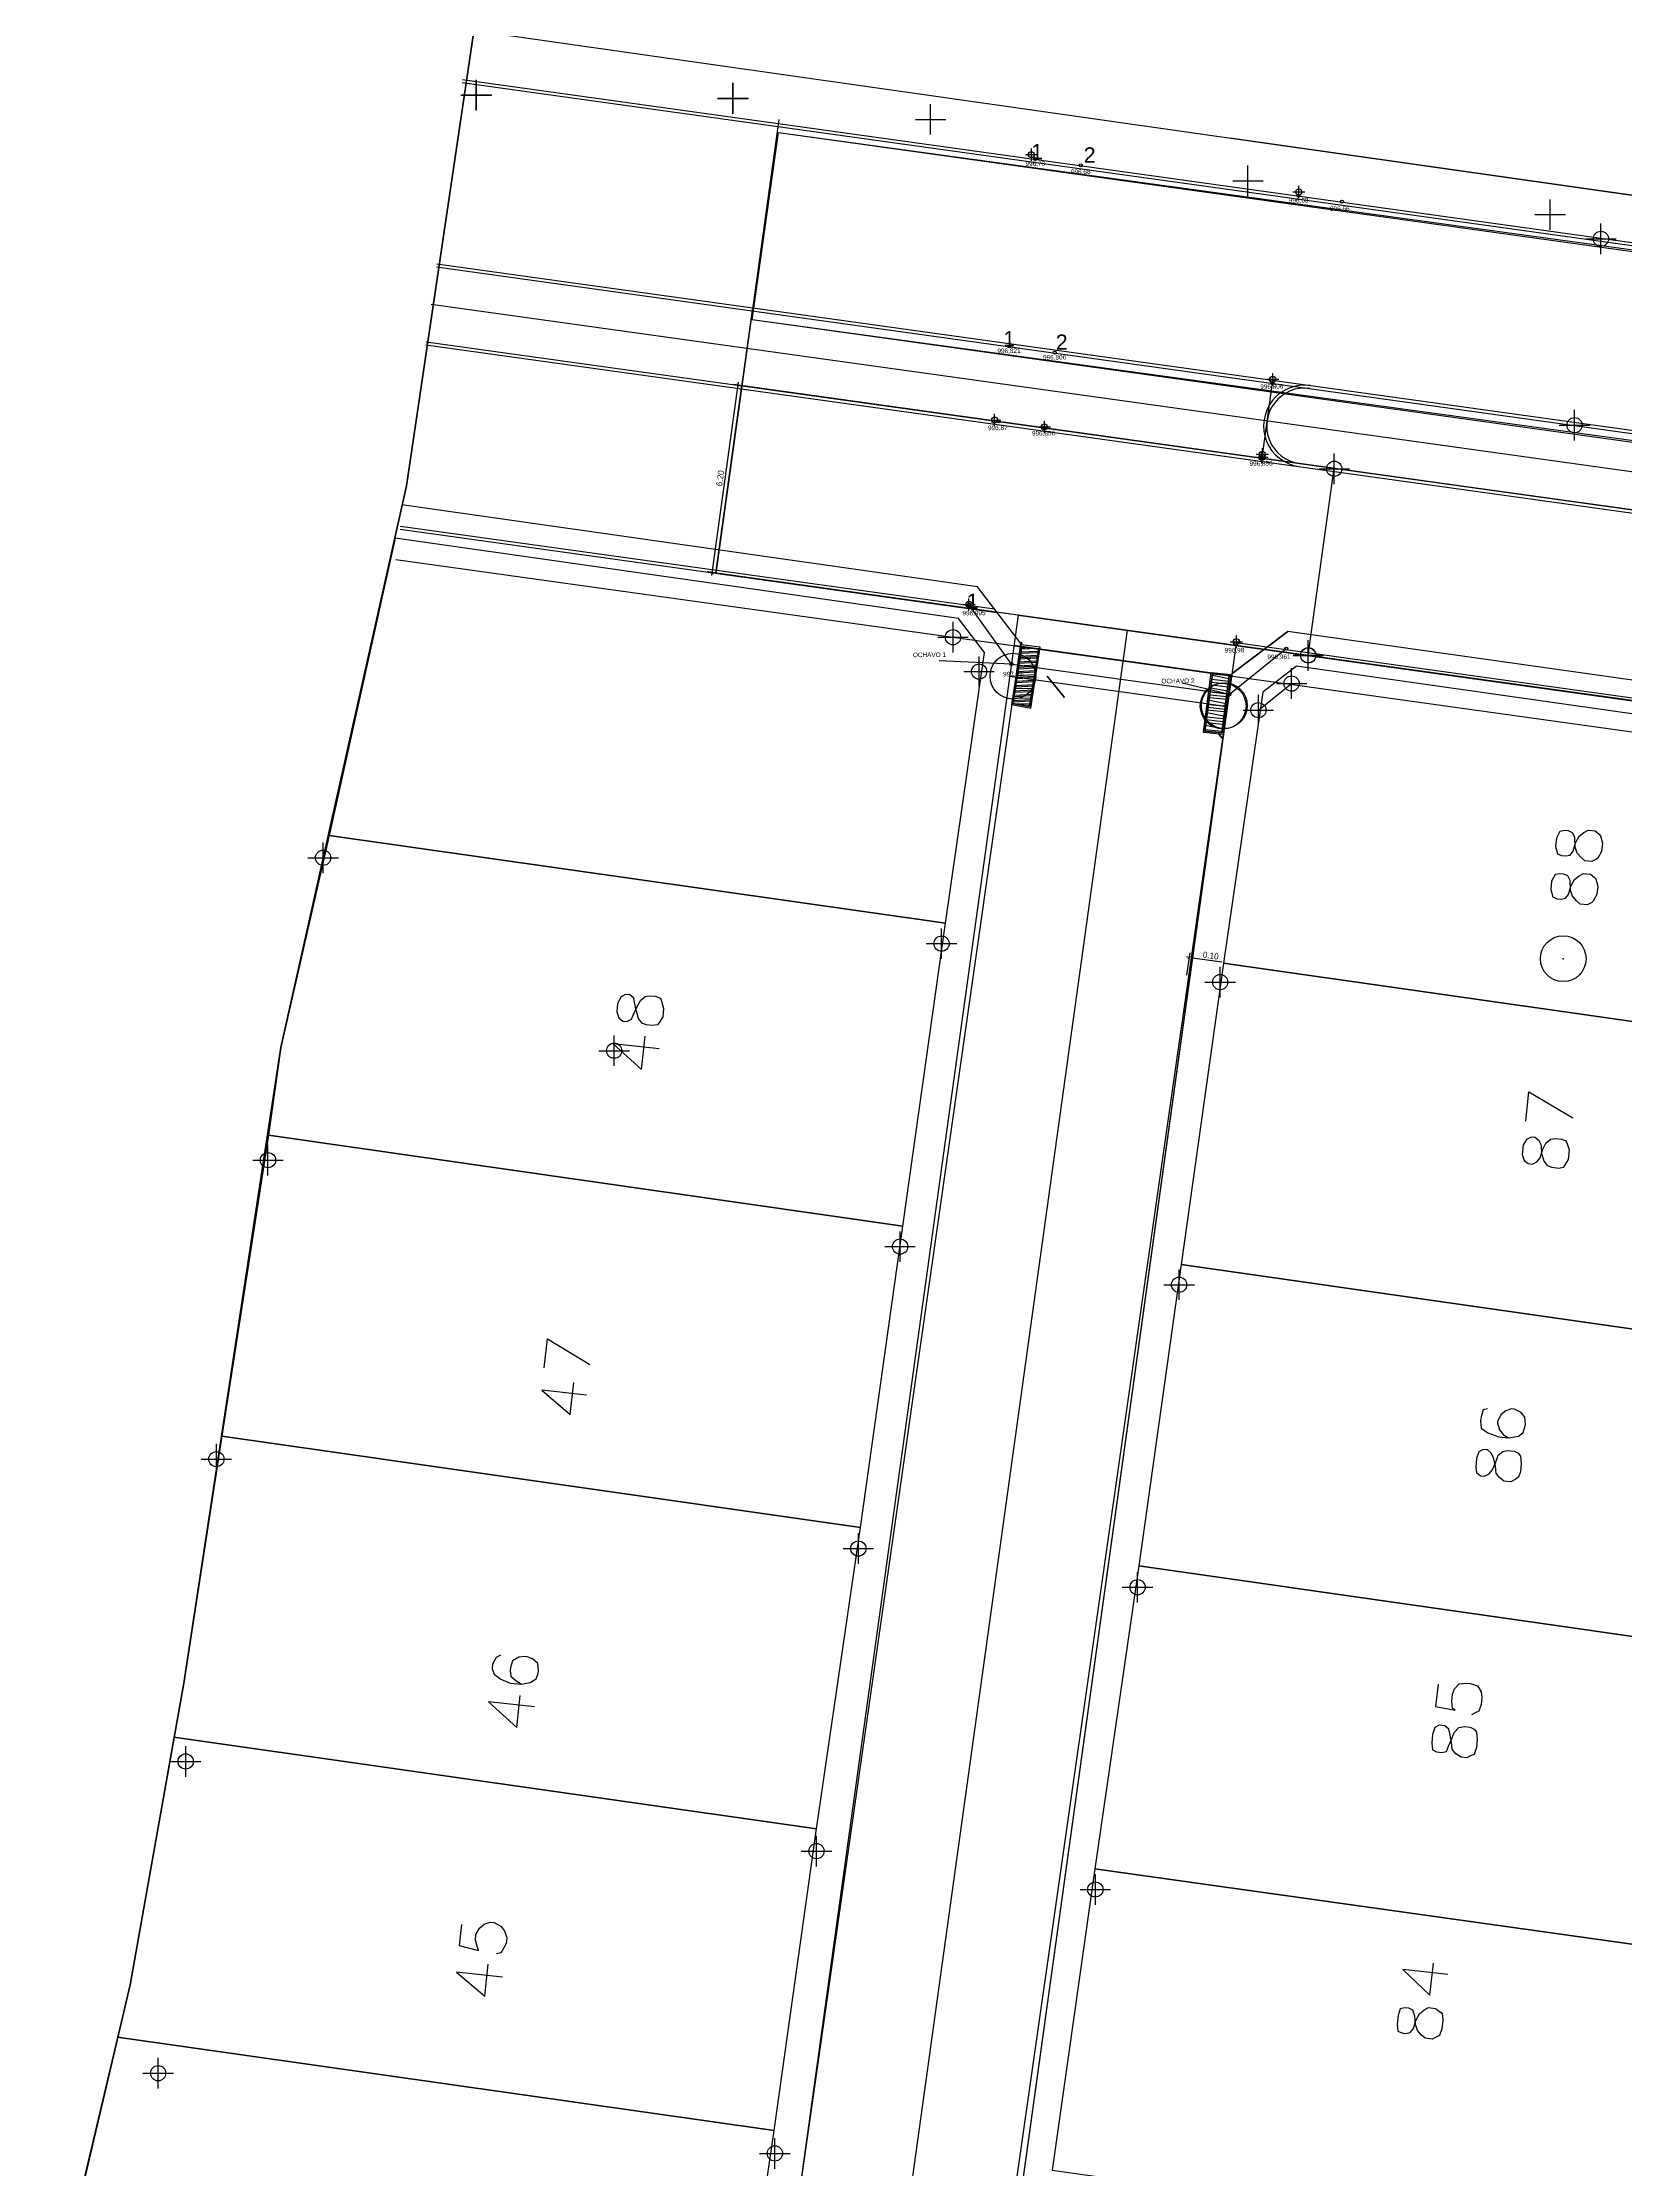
# Model space of a CAD drawing. Header units: metres. Extents: x -977055 to 805873, y -1033982 to 242021.
# Drawn here: x 777.5 to 829.4, y 1000.7 to 1070.4 of the extents above; entities that cross this region are included whole.
import ezdxf

# ---------------------------------------------------------------- set-up
doc = ezdxf.new("R2010")
doc.units = ezdxf.units.M
doc.header["$PDMODE"] = 32
doc.header["$PDSIZE"] = 1.5
for name, color, linetype in [('12-CONDICIONES EXISTENTES', 2, 'Continuous'), ('C-ROAD-PROF-TEXT', 11, 'Continuous'), ('linea 1', 1, 'Continuous'), ('LOTE 243', 6, 'Continuous'), ('puntos nov 7', 50, 'Continuous'), ('PUNTOS V', 4, 'Continuous'), ('V-NODE', 1, 'Continuous')]:
    doc.layers.add(name, color=color, linetype=linetype)
doc.layers.add('PDF2_area escolar', color=7, linetype='Continuous', true_color=0x989898)
doc.layers.add('PDF_Geometry', color=7, linetype='Continuous', true_color=0x797979)
doc.layers.get('PDF2_area escolar').off()
doc.styles.add('CITY2', font='stylu.ttf', dxfattribs={"height": 0.2})
doc.styles.get("Standard").update_dxf_attribs({"font": 'arial.ttf'})
doc.dimstyles.new('COTAS2', dxfattribs={"dimtxt": 0.02, "dimasz": 0.1, "dimexe": 0.15, "dimexo": 0.08, "dimgap": 0.05, "dimtad": 1, "dimzin": 0, "dimdsep": 46, "dimtxsty": 'CITY2', "dimblk": 'ARCHTICK', "dimcen": 1, "dimdle": 0.1, "dimclrd": 1, "dimclre": 1, "dimclrt": 2, "dimadec": 0, "dimazin": 0, "dimtfac": 1, "dimtofl": 0, "dimtmove": 0, "dimatfit": 3, "dimldrblk": 'ARCHTICK', "dimfxl": 0.18, "dimtolj": 1, "dimtzin": 0, "dimarcsym": 0})

# ---------------------------------------------------------------- blocks, each defined once
blk = doc.blocks.new('*U274')
at = {"color": 0, "linetype": 'ByBlock', "lineweight": -2, "transparency": 16777216}
for p, q in [((-1, 0), (1, 0)), ((0, -1), (0, 1))]:
    blk.add_line(p, q, dxfattribs=at)
blk.add_circle((0, 0), 0.5, dxfattribs=at)
blk = doc.blocks.new('*U286', base_point=(796.232, 1037.37, 998.014))
at = {"layer": 'V-NODE', "color": 50, "lineweight": -2, "xscale": 0.5, "yscale": 0.5, "zscale": 0.5}
blk.add_blockref('*U274', (796.232, 1037.37, 998.014), dxfattribs=at)
blk = doc.blocks.new('*U604', base_point=(817.352, 1048.527, 997.672))
at = {"layer": 'V-NODE', "color": 50, "lineweight": -2, "xscale": 0.5, "yscale": 0.5, "zscale": 0.5}
blk.add_blockref('*U274', (817.352, 1048.527, 997.672), dxfattribs=at)
blk = doc.blocks.new('*U607', base_point=(808.195, 1049.79, 997.581))
at = {"layer": 'V-NODE', "color": 50, "lineweight": -2, "xscale": 0.5, "yscale": 0.5, "zscale": 0.5}
blk.add_blockref('*U274', (808.195, 1049.79, 997.581), dxfattribs=at)
blk = doc.blocks.new('*U610', base_point=(806.965, 1040.877, 997.925))
at = {"layer": 'V-NODE', "color": 50, "lineweight": -2, "xscale": 0.5, "yscale": 0.5, "zscale": 0.5}
blk.add_blockref('*U274', (806.965, 1040.877, 997.925), dxfattribs=at)
blk = doc.blocks.new('*U613', base_point=(816.099, 1039.616, 998.069))
at = {"layer": 'V-NODE', "color": 50, "lineweight": -2, "xscale": 0.5, "yscale": 0.5, "zscale": 0.5}
blk.add_blockref('*U274', (816.099, 1039.616, 998.069), dxfattribs=at)
blk = doc.blocks.new('*U616', base_point=(814.753, 1029.702, 998.631))
at = {"layer": 'V-NODE', "color": 50, "lineweight": -2, "xscale": 0.5, "yscale": 0.5, "zscale": 0.5}
blk.add_blockref('*U274', (814.753, 1029.702, 998.631), dxfattribs=at)
blk = doc.blocks.new('*U619', base_point=(805.605, 1030.95, 998.439))
at = {"layer": 'V-NODE', "color": 50, "lineweight": -2, "xscale": 0.5, "yscale": 0.5, "zscale": 0.5}
blk.add_blockref('*U274', (805.605, 1030.95, 998.439), dxfattribs=at)
blk = doc.blocks.new('*U622', base_point=(804.237, 1021.056, 999.042))
at = {"layer": 'V-NODE', "color": 50, "lineweight": -2, "xscale": 0.5, "yscale": 0.5, "zscale": 0.5}
blk.add_blockref('*U274', (804.237, 1021.056, 999.042), dxfattribs=at)
blk = doc.blocks.new('*U625', base_point=(813.392, 1019.788, 999.126))
at = {"layer": 'V-NODE', "color": 50, "lineweight": -2, "xscale": 0.5, "yscale": 0.5, "zscale": 0.5}
blk.add_blockref('*U274', (813.392, 1019.788, 999.126), dxfattribs=at)
blk = doc.blocks.new('*U628', base_point=(812.007, 1009.887, 999.894))
at = {"layer": 'V-NODE', "color": 50, "lineweight": -2, "xscale": 0.5, "yscale": 0.5, "zscale": 0.5}
blk.add_blockref('*U274', (812.007, 1009.887, 999.894), dxfattribs=at)
blk = doc.blocks.new('*U631', base_point=(802.866, 1011.144, 999.686))
at = {"layer": 'V-NODE', "color": 50, "lineweight": -2, "xscale": 0.5, "yscale": 0.5, "zscale": 0.5}
blk.add_blockref('*U274', (802.866, 1011.144, 999.686), dxfattribs=at)
blk = doc.blocks.new('*U634', base_point=(801.502, 1001.238, 1000.236))
at = {"layer": 'V-NODE', "color": 50, "lineweight": -2, "xscale": 0.5, "yscale": 0.5, "zscale": 0.5}
blk.add_blockref('*U274', (801.502, 1001.238, 1000.236), dxfattribs=at)
blk = doc.blocks.new('*U1159', base_point=(818.441, 1049.399, 997.709))
at = {"layer": 'V-NODE', "color": 50, "lineweight": -2, "xscale": 0.5, "yscale": 0.5, "zscale": 0.5}
blk.add_blockref('*U274', (818.441, 1049.399, 997.709), dxfattribs=at)
blk = doc.blocks.new('*U1162', base_point=(807.341, 1050.917, 997.509))
at = {"layer": 'V-NODE', "color": 50, "lineweight": -2, "xscale": 0.5, "yscale": 0.5, "zscale": 0.5}
blk.add_blockref('*U274', (807.341, 1050.917, 997.509), dxfattribs=at)
blk = doc.blocks.new('*U1831', base_point=(781.282, 1003.867, 999.836))
at = {"layer": 'V-NODE', "color": 50, "lineweight": -2, "xscale": 0.5, "yscale": 0.5, "zscale": 0.5}
blk.add_blockref('*U274', (781.282, 1003.867, 999.836), dxfattribs=at)
blk = doc.blocks.new('*U1834', base_point=(782.184, 1014.083, 999.287))
at = {"layer": 'V-NODE', "color": 50, "lineweight": -2, "xscale": 0.5, "yscale": 0.5, "zscale": 0.5}
blk.add_blockref('*U274', (782.184, 1014.083, 999.287), dxfattribs=at)
blk = doc.blocks.new('*U1837', base_point=(783.191, 1023.986, 998.431))
at = {"layer": 'V-NODE', "color": 50, "lineweight": -2, "xscale": 0.5, "yscale": 0.5, "zscale": 0.5}
blk.add_blockref('*U274', (783.191, 1023.986, 998.431), dxfattribs=at)
blk = doc.blocks.new('*U1840', base_point=(784.883, 1033.782, 997.895))
at = {"layer": 'V-NODE', "color": 50, "lineweight": -2, "xscale": 0.5, "yscale": 0.5, "zscale": 0.5}
blk.add_blockref('*U274', (784.883, 1033.782, 997.895), dxfattribs=at)
blk = doc.blocks.new('*U1843', base_point=(786.69, 1043.69, 997.197))
at = {"layer": 'V-NODE', "color": 50, "lineweight": -2, "xscale": 0.5, "yscale": 0.5, "zscale": 0.5}
blk.add_blockref('*U274', (786.69, 1043.69, 997.197), dxfattribs=at)
blk = doc.blocks.new('base')
at = {"layer": 'PDF_Geometry', "lineweight": 25, "extrusion": (-0.000787417, 0.063364, 0.99799), "elevation": 0.026}
for points in [[(-314.355, -197.288), (-299.601, -195.681), (-292.744, -194.188), (-282.663, -192.111), (-274.476, -190.361), (-258.037, -185.154), (-248.029, -180.61), (-240.539, -177.71), (-228.643, -174.042), (-222.733, -172.714), (-217.384, -171.04), (-209.935, -169.248), (-202.16, -164.759), (-196.196, -160.284), (-195.073, -159.817), (-178.095, -157.457), (-154.298, -156.614), (-136.667, -154.611), (-124.436, -153.164), (-118.066, -151.474), (-100.79, -146.646), (-80.955, -140.967), (-73.385, -139.328), (-61.694, -135.822), (-40.504, -131.604), (-37.727, -130.872), (-17.661, -129.441), (1.311, -127.461), (21.092, -124.929), (41.006, -122.83), (47.376, -123.458), (63.592, -123.186), (81.402, -124.312), (85.639, -96.072), (88.705, -66.393), (92.811, -40.781), (97.16, -22.386), (100.596, -1.562), (102.483, 8.32), (109.691, 37.361), (117.528, 76.62), (126.217, 115.638), (131.513, 149.592), (134.682, 173.973), (136.916, 195.591), (139.956, 229.678), (141.558, 250.676), (142.614, 271.37), (143.252, 283.21), (147.066, 312.938), (152.58, 355.631), (153.554, 396.042), (150.869, 418.02), (151.777, 438.639), (150.959, 458.028), (151.777, 438.639), (150.869, 418.02), (153.554, 396.042), (152.58, 355.631), (147.066, 312.938), (143.252, 283.21), (142.614, 271.37), (141.558, 250.676), (139.956, 229.678), (136.916, 195.591), (134.682, 173.973), (131.513, 149.592), (126.217, 115.638), (117.528, 76.62), (109.691, 37.361), (102.483, 8.32), (100.596, -1.562), (97.16, -22.386), (92.811, -40.781), (88.705, -66.393), (85.639, -96.072), (81.402, -124.312), (63.592, -123.186), (47.376, -123.458), (41.006, -122.83), (21.092, -124.929), (1.311, -127.461), (-17.661, -129.441), (-37.727, -130.872), (-40.504, -131.604), (-61.694, -135.822), (-73.385, -139.328), (-80.955, -140.967), (-100.79, -146.646), (-118.066, -151.474), (-124.436, -153.164), (-136.667, -154.611), (-154.298, -156.614), (-178.095, -157.457), (-195.073, -159.817), (-196.196, -160.284), (-202.16, -164.759), (-209.935, -169.248), (-217.384, -171.04), (-222.733, -172.714), (-228.643, -174.042), (-240.539, -177.71), (-248.029, -180.61), (-258.037, -185.154), (-274.476, -190.361), (-282.663, -192.111), (-292.744, -194.188), (-299.601, -195.681), (-314.355, -197.288), (-312.178, -178.446), (-309.146, -157.898), (-306.876, -132.899), (-305.823, -118.002), (-298.643, -78.802), (-291.055, -45.077), (-282.252, -15.116), (-275.645, 10.473), (-270.319, 33.898), (-263.825, 63.164), (-258.15, 86.408), (-284.424, 123.888)], [(90.41, -55.701), (23.541, -45.327), (22.42, -46.165), (14.042, -106.087)], [(91.678, -47.878), (91.673, -47.878)], [(129.33, 446.993), (130.719, 376.627), (119.722, 267.265), (72.738, -35.348), (74.134, -37.232), (92.979, -40.152)], [(76.721, 35.815), (75.319, 37.653), (36.902, 43.626), (35.023, 42.276), (24.12, -27.822), (25.516, -29.706), (63.985, -35.639), (65.818, -34.283)], [(75.319, 37.653), (76.721, 35.815), (65.818, -34.283), (63.985, -35.639)], [(72.703, -35.252), (73.02, -33.389), (72.477, -33.277), (72.154, -35.185), (72.76, -35.166)], [(72.708, -35.206), (72.474, -35.224)], [(72.848, -34.434), (72.288, -34.46)], [(72.837, -34.526), (72.277, -34.551)], [(72.831, -34.571), (72.272, -34.597)], [(72.826, -34.617), (72.266, -34.643)], [(72.815, -34.709), (72.255, -34.734)], [(72.809, -34.754), (72.25, -34.78)], [(72.798, -34.846), (72.239, -34.871)], [(72.793, -34.891), (72.233, -34.917)], [(72.787, -34.937), (72.228, -34.962)], [(72.776, -35.029), (72.171, -35.048)], [(72.771, -35.074), (72.165, -35.094)], [(72.976, -33.754), (72.371, -33.774)], [(72.97, -33.8), (72.365, -33.82)], [(72.914, -33.886), (72.36, -33.865)], [(72.908, -33.932), (72.349, -33.957)], [(72.903, -33.977), (72.343, -34.003)], [(72.892, -34.069), (72.332, -34.094)], [(72.886, -34.114), (72.327, -34.14)], [(72.875, -34.206), (72.316, -34.231)], [(72.87, -34.252), (72.31, -34.277)], [(72.864, -34.297), (72.305, -34.323)], [(72.853, -34.389), (72.294, -34.414)], [(65.92, -34.203), (66.191, -32.334), (66.74, -32.4), (66.468, -34.269)], [(65.992, -33.608), (66.54, -33.674)], [(65.981, -33.7), (66.524, -33.812)], [(65.964, -33.837), (66.513, -33.903)], [(65.953, -33.928), (66.501, -33.994)], [(65.942, -34.02), (66.49, -34.086)], [(65.931, -34.111), (66.474, -34.223)], [(73.015, -33.434), (72.455, -33.46)], [(73.009, -33.48), (72.45, -33.505)], [(72.998, -33.571), (72.444, -33.551)], [(72.993, -33.617), (72.433, -33.642)], [(72.987, -33.663), (72.382, -33.683)], [(72.883, -33.372), (72.466, -33.368)], [(72.568, -33.288), (72.472, -33.322)], [(66.125, -32.883), (66.668, -32.994)], [(66.109, -33.02), (66.657, -33.086)], [(66.052, -33.106), (66.646, -33.177)], [(66.041, -33.197), (66.59, -33.263)], [(66.03, -33.288), (66.573, -33.4)], [(66.014, -33.425), (66.562, -33.492)], [(66.003, -33.517), (66.551, -33.583)], [(66.186, -32.38), (66.734, -32.446)], [(66.175, -32.471), (66.718, -32.583)], [(66.158, -32.608), (66.707, -32.674)], [(66.147, -32.7), (66.696, -32.766)], [(66.136, -32.791), (66.685, -32.857)], [(84.756, -22.19), (86.265, -22.371), (85.347, -21.519), (85.215, -22.616)], [(56.381, -19.467), (56.265, -20.426), (54.839, -19.559)], [(88.656, -11.762), (88.54, -12.722), (87.16, -11.86)], [(87.281, -10.855), (88.744, -11.031), (87.821, -10.224), (87.694, -11.275)], [(57.749, -10.033), (57.892, -10.003), (57.965, -9.78), (57.982, -9.643), (57.963, -9.409), (57.751, -9.245), (57.397, -9.109), (57.077, -9.071), (56.746, -9.123), (56.592, -9.244), (56.519, -9.467), (56.514, -9.513), (56.532, -9.747), (56.652, -9.9), (56.87, -10.019), (56.961, -10.03), (57.155, -9.961), (57.309, -9.84), (57.428, -9.623), (57.433, -9.577), (57.369, -9.338), (57.249, -9.184), (57.077, -9.071)], [(90.207, -2.35), (90.355, -2.276), (90.474, -2.058), (90.491, -1.921), (90.421, -1.727), (90.209, -1.562), (89.9, -1.432), (89.535, -1.388), (89.249, -1.447), (89.05, -1.562), (88.982, -1.739), (88.971, -1.831), (88.989, -2.065), (89.156, -2.224), (89.333, -2.291), (89.425, -2.302), (89.613, -2.279), (89.812, -2.164), (89.885, -1.941), (89.896, -1.849), (89.873, -1.661), (89.706, -1.502), (89.535, -1.388)], [(59.485, -1.014), (59.573, -0.283), (58.939, -0.16), (59.025, -0.217), (59.043, -0.451), (59.015, -0.679), (58.948, -0.856), (58.788, -1.023), (58.554, -1.041), (58.417, -1.024), (58.194, -0.951), (58.079, -0.752), (58.055, -0.563), (58.083, -0.335), (58.156, -0.112), (58.253, -0.077), (58.401, -0.002)], [(89.114, -0.642), (90.623, -0.824), (89.705, 0.029), (89.579, -1.023)], [(91.595, 6.478), (91.678, 7.164), (91.049, 7.332), (91.084, 7.236), (91.148, 6.996), (91.126, 6.813), (91.007, 6.596), (90.853, 6.475), (90.659, 6.406), (90.522, 6.422), (90.305, 6.541), (90.184, 6.695), (90.12, 6.934), (90.142, 7.117), (90.261, 7.335), (90.318, 7.421), (90.46, 7.45)], [(90.274, 8.214), (91.783, 8.032), (90.86, 8.839), (90.733, 7.788)], [(59.288, 8.516), (60.751, 8.34), (59.879, 9.187), (59.753, 8.135)]]:
    blk.add_lwpolyline(points, dxfattribs=at)
for points in [[(93.203, -39.066), (95.489, -29.326), (75.324, -26.2), (73.93, -35.075), (74.768, -36.196)], [(72.743, -35.303), (73.071, -33.348), (72.437, -33.226), (72.103, -35.226)], [(72.477, -33.277), (73.02, -33.389), (72.703, -35.252), (72.154, -35.185)], [(46.42, -21.698), (44.906, -31.578), (63.706, -34.492), (64.827, -33.653), (66.221, -24.779)], [(65.869, -34.243), (66.151, -32.283), (66.791, -32.36), (66.509, -34.32)], [(66.74, -32.4), (66.191, -32.334), (65.92, -34.203), (66.468, -34.269)], [(95.489, -29.326), (97.16, -22.386), (97.599, -19.517), (76.844, -16.275), (75.324, -26.2)], [(55.296, -28.471), (55.232, -28.231), (55.1, -28.169), (54.963, -28.153), (54.821, -28.182), (54.713, -28.308), (54.634, -28.577), (54.515, -28.794), (54.361, -28.915), (54.213, -28.99), (53.985, -28.962), (53.859, -28.854), (53.818, -28.803), (53.755, -28.563), (53.788, -28.289), (53.907, -28.072), (53.958, -28.031), (54.106, -27.957), (54.334, -27.984), (54.461, -28.092), (54.581, -28.246), (54.651, -28.44), (54.658, -28.765), (54.733, -28.913), (54.864, -28.975), (55.001, -28.992), (55.144, -28.963), (55.263, -28.745)], [(55.467, -27.054), (55.403, -26.814), (55.271, -26.752), (55.134, -26.736), (54.991, -26.765), (54.884, -26.891), (54.805, -27.16), (54.686, -27.377), (54.532, -27.498), (54.384, -27.573), (54.156, -27.545), (54.029, -27.437), (53.989, -27.386), (53.925, -27.147), (53.958, -26.872), (54.077, -26.655), (54.129, -26.615), (54.277, -26.54), (54.505, -26.567), (54.631, -26.675), (54.752, -26.829), (54.821, -27.023), (54.828, -27.348), (54.903, -27.496), (55.035, -27.558), (55.172, -27.575), (55.315, -27.546), (55.434, -27.328)], [(47.981, -11.824), (46.42, -21.698), (66.221, -24.779), (67.736, -14.899)], [(86.138, -23.423), (86.069, -23.229), (85.943, -23.121), (85.805, -23.104), (85.657, -23.179), (85.595, -23.311), (85.471, -23.574), (85.352, -23.792), (85.198, -23.912), (85.055, -23.941), (84.873, -23.919), (84.695, -23.852), (84.661, -23.755), (84.597, -23.515), (84.63, -23.241), (84.743, -23.069), (84.8, -22.983), (84.988, -22.96), (85.171, -22.982), (85.303, -23.044), (85.423, -23.197), (85.487, -23.437), (85.546, -23.722), (85.575, -23.865), (85.701, -23.973), (85.838, -23.989), (85.986, -23.914), (86.105, -23.697)], [(97.599, -19.517), (99.251, -9.654), (78.359, -6.395), (76.844, -16.275)], [(56.513, -18.37), (56.444, -18.176), (56.317, -18.068), (56.18, -18.051), (56.032, -18.126), (55.924, -18.252), (55.846, -18.521), (55.727, -18.739), (55.573, -18.859), (55.43, -18.888), (55.202, -18.861), (55.07, -18.799), (55.035, -18.702), (54.966, -18.508), (55.005, -18.188), (55.118, -18.016), (55.175, -17.93), (55.317, -17.901), (55.546, -17.928), (55.678, -17.991), (55.798, -18.144), (55.862, -18.384), (55.875, -18.664), (55.95, -18.812), (56.076, -18.92), (56.213, -18.936), (56.361, -18.861), (56.474, -18.69)], [(49.496, -1.944), (47.981, -11.824), (67.736, -14.899), (69.25, -5.019)], [(99.251, -9.654), (100.596, -1.562), (100.948, 0.204), (79.92, 3.48), (78.359, -6.395)], [(58.163, -8.135), (58.14, -7.947), (58.014, -7.839), (57.876, -7.822), (57.728, -7.897), (57.62, -8.023), (57.496, -8.286), (57.423, -8.509), (57.269, -8.63), (57.126, -8.659), (56.898, -8.632), (56.766, -8.569), (56.686, -8.467), (56.668, -8.233), (56.701, -7.959), (56.768, -7.781), (56.871, -7.701), (57.019, -7.626), (57.248, -7.654), (57.374, -7.762), (57.494, -7.915), (57.512, -8.149), (57.571, -8.435), (57.646, -8.583), (57.772, -8.691), (57.909, -8.707), (58.057, -8.632), (58.13, -8.409)], [(51.057, 7.931), (49.496, -1.944), (69.25, -5.019), (70.817, 4.901)], [(59.716, 0.906), (59.698, 1.14), (59.567, 1.202), (59.384, 1.224), (59.241, 1.195), (59.173, 1.018), (59.049, 0.754), (58.981, 0.577), (58.822, 0.411), (58.634, 0.387), (58.451, 0.409), (58.319, 0.471), (58.239, 0.574), (58.221, 0.808), (58.254, 1.082), (58.327, 1.305), (58.424, 1.34), (58.572, 1.415), (58.755, 1.393), (58.927, 1.279), (59.047, 1.125), (59.065, 0.891), (59.124, 0.606), (59.153, 0.464), (59.279, 0.356), (59.462, 0.334), (59.61, 0.408), (59.683, 0.632)], [(100.948, 0.204), (102.483, 8.32), (102.92, 10.029), (81.434, 13.36), (79.92, 3.48)], [(52.572, 17.811), (51.057, 7.931), (70.817, 4.901), (72.332, 14.781)], [(60.966, 10.122), (60.948, 10.356), (60.816, 10.418), (60.679, 10.435), (60.536, 10.406), (60.428, 10.28), (60.35, 10.011), (60.231, 9.793), (60.077, 9.673), (59.929, 9.598), (59.7, 9.625), (59.574, 9.733), (59.488, 9.79), (59.47, 10.024), (59.503, 10.298), (59.576, 10.521), (59.673, 10.556), (59.821, 10.631), (60.05, 10.603), (60.176, 10.496), (60.297, 10.342), (60.366, 10.148), (60.379, 9.868), (60.448, 9.674), (60.58, 9.612), (60.717, 9.596), (60.86, 9.625), (60.933, 9.848)], [(102.92, 10.029), (105.344, 19.753), (82.995, 23.234), (81.434, 13.36)]]:
    blk.add_lwpolyline(points, close=True, dxfattribs=at)
at = {"layer": 'PDF_Geometry', "color": 2, "lineweight": 40, "extrusion": (-0.000787417, 0.063364, 0.99799), "elevation": 0.026}
for points in [[(72.697, -35.297), (72.732, -35.394)], [(71.331, -33.556), (71.893, -34.273)], [(66.168, -32.146), (66.288, -32.299)]]:
    blk.add_lwpolyline(points, dxfattribs=at)
blk = doc.blocks.new('_ArchTick')
at = {"color": 0, "linetype": 'ByBlock', "const_width": 0.15}
blk.add_lwpolyline([(-0.5, -0.5), (0.5, 0.5)], dxfattribs=at)
blk = doc.blocks.new('*D3495')
at = {"layer": 'Defpoints', "color": 0, "transparency": 16777216}
for p in [(815, 1039.765, 997.581), (815.099, 1039.751, 997.581), (815.191, 1040.412)]:
    blk.add_point(p, dxfattribs=at)
at = {"layer": 'PUNTOS V', "color": 1, "linetype": 'Continuous', "lineweight": -2, "transparency": 16777216}
for p, q in [((815.011, 1039.844), (815.113, 1040.575)), ((815.11, 1039.83), (815.212, 1040.561))]:
    blk.add_line(p, q, dxfattribs=at)
at = {"layer": 'PUNTOS V', "color": 1, "lineweight": -2, "transparency": 16777216}
for p, q in [((815.092, 1040.426), (814.993, 1040.44)), ((815.191, 1040.412), (816.153, 1040.279))]:
    blk.add_line(p, q, dxfattribs=at)
at = {"layer": 'PUNTOS V', "color": 1, "lineweight": -2, "transparency": 16777216, "xscale": 0.1, "yscale": 0.1, "zscale": 0.1}
for p, rotation in [((815.092, 1040.426), 352.0910911507268), ((815.191, 1040.412), 172.0910911507267)]:
    blk.add_blockref('_ArchTick', p, dxfattribs=dict(at, rotation=rotation))
at = {"layer": 'PUNTOS V', "color": 2, "transparency": 16777216, "insert": (815.792, 1040.484), "char_height": 0.2, "attachment_point": 5, "rotation": 352.09109, "style": 'CITY2'}
blk.add_mtext('\\A1;0.10', dxfattribs=at)
blk = doc.blocks.new('*U4545')
at = {"color": 0, "linetype": 'ByBlock', "lineweight": -2, "transparency": 16777216}
for p, q in [((-1, 0), (1, 0)), ((0, -1), (0, 1))]:
    blk.add_line(p, q, dxfattribs=at)
blk.add_circle((0, 0), 0.5, dxfattribs=at)
blk = doc.blocks.new('*U4551', base_point=(816.63, 1050.77, 996.98))
at = {"layer": 'V-NODE', "lineweight": -2, "xscale": 0.2, "yscale": 0.2, "zscale": 0.2}
blk.add_blockref('*U4545', (816.63, 1050.77, 996.98), dxfattribs=at)
blk = doc.blocks.new('*U4557', base_point=(807.865, 1051.991, 996.995))
at = {"layer": 'V-NODE', "lineweight": -2, "xscale": 0.2, "yscale": 0.2, "zscale": 0.2}
blk.add_blockref('*U4545', (807.865, 1051.991, 996.995), dxfattribs=at)
blk = doc.blocks.new('*U4560', base_point=(810.339, 1057.805, 996.856))
at = {"layer": 'V-NODE', "lineweight": -2, "xscale": 0.2, "yscale": 0.2, "zscale": 0.2}
blk.add_blockref('*U4545', (810.339, 1057.805, 996.856), dxfattribs=at)
blk = doc.blocks.new('*U4563', base_point=(808.704, 1058.033, 996.87))
at = {"layer": 'V-NODE', "lineweight": -2, "xscale": 0.2, "yscale": 0.2, "zscale": 0.2}
blk.add_blockref('*U4545', (808.704, 1058.033, 996.87), dxfattribs=at)
blk = doc.blocks.new('*U4566', base_point=(817.47, 1056.812, 996.856))
at = {"layer": 'V-NODE', "lineweight": -2, "xscale": 0.2, "yscale": 0.2, "zscale": 0.2}
blk.add_blockref('*U4545', (817.47, 1056.812, 996.856), dxfattribs=at)
blk = doc.blocks.new('*U4569', base_point=(817.483, 1056.911, 996.856))
at = {"layer": 'V-NODE', "lineweight": -2, "xscale": 0.2, "yscale": 0.2, "zscale": 0.2}
blk.add_blockref('*U4545', (817.483, 1056.911, 996.856), dxfattribs=at)
blk = doc.blocks.new('*U4581', base_point=(809.913, 1066.729, 996.7))
at = {"layer": 'V-NODE', "lineweight": -2, "xscale": 0.2, "yscale": 0.2, "zscale": 0.2}
blk.add_blockref('*U4545', (809.913, 1066.729, 996.7), dxfattribs=at)
blk = doc.blocks.new('*U4584', base_point=(818.678, 1065.508, 996.68))
at = {"layer": 'V-NODE', "lineweight": -2, "xscale": 0.2, "yscale": 0.2, "zscale": 0.2}
blk.add_blockref('*U4545', (818.678, 1065.508, 996.68), dxfattribs=at)
blk = doc.blocks.new('*U4593', base_point=(817.825, 1059.367, 996.806))
at = {"layer": 'V-NODE', "lineweight": -2, "xscale": 0.2, "yscale": 0.2, "zscale": 0.2}
blk.add_blockref('*U4545', (817.825, 1059.367, 996.806), dxfattribs=at)
blk = doc.blocks.new('*U4758')
at = {"color": 0, "linetype": 'ByBlock', "lineweight": -2, "transparency": 16777216}
for p, q in [((-1, 0), (1, 0)), ((0, -1), (0, 1))]:
    blk.add_line(p, q, dxfattribs=at)
blk.add_circle((0, 0), 0.5, dxfattribs=at)
blk = doc.blocks.new('*U4760', base_point=(818.989, 1050.325, 997.271))
at = {"layer": 'V-NODE', "color": 3, "lineweight": -2, "xscale": 0.5, "yscale": 0.5, "zscale": 0.5}
blk.add_blockref('*U4758', (818.989, 1050.325, 997.271), dxfattribs=at)
blk = doc.blocks.new('*U4763', base_point=(828.582, 1063.97, 996.881))
at = {"layer": 'V-NODE', "color": 3, "lineweight": -2, "xscale": 0.5, "yscale": 0.5, "zscale": 0.5}
blk.add_blockref('*U4758', (828.582, 1063.97, 996.881), dxfattribs=at)
blk = doc.blocks.new('*U4764', base_point=(827.718, 1057.863, 996.93))
at = {"layer": 'V-NODE', "color": 3, "lineweight": -2, "xscale": 0.5, "yscale": 0.5, "zscale": 0.5}
blk.add_blockref('*U4758', (827.718, 1057.863, 996.93), dxfattribs=at)
blk = doc.blocks.new('*U4765', base_point=(819.841, 1056.436, 997.217))
at = {"layer": 'V-NODE', "color": 3, "lineweight": -2, "xscale": 0.5, "yscale": 0.5, "zscale": 0.5}
blk.add_blockref('*U4758', (819.841, 1056.436, 997.217), dxfattribs=at)
blk = doc.blocks.new('*U4766', base_point=(818.988, 1050.321, 997.256))
at = {"layer": 'V-NODE', "color": 3, "lineweight": -2, "xscale": 0.5, "yscale": 0.5, "zscale": 0.5}
blk.add_blockref('*U4758', (818.988, 1050.321, 997.256), dxfattribs=at)
blk = doc.blocks.new('*U5308')
at = {"color": 0, "linetype": 'ByBlock', "lineweight": -2, "transparency": 16777216}
for p, q in [((-1, 0), (1, 0)), ((0, -1), (0, 1))]:
    blk.add_line(p, q, dxfattribs=at)
blk = doc.blocks.new('*U5503', base_point=(791.723, 1068.685, 995.838))
at = {"layer": 'V-NODE', "color": 2, "lineweight": -2, "xscale": 0.5, "yscale": 0.5, "zscale": 0.5}
blk.add_blockref('*U5308', (791.723, 1068.685, 995.838), dxfattribs=at)
blk = doc.blocks.new('*U5506', base_point=(791.704, 1068.673, 995.839))
at = {"layer": 'V-NODE', "color": 2, "lineweight": -2, "xscale": 0.5, "yscale": 0.5, "zscale": 0.5}
blk.add_blockref('*U5308', (791.704, 1068.673, 995.839), dxfattribs=at)
blk = doc.blocks.new('*U5509', base_point=(800.118, 1068.566, 996.309))
at = {"layer": 'V-NODE', "color": 2, "lineweight": -2, "xscale": 0.5, "yscale": 0.5, "zscale": 0.5}
blk.add_blockref('*U5308', (800.118, 1068.566, 996.309), dxfattribs=at)
blk = doc.blocks.new('*U5512', base_point=(800.132, 1068.576, 996.308))
at = {"layer": 'V-NODE', "color": 2, "lineweight": -2, "xscale": 0.5, "yscale": 0.5, "zscale": 0.5}
blk.add_blockref('*U5308', (800.132, 1068.576, 996.308), dxfattribs=at)
blk = doc.blocks.new('*U5515', base_point=(806.607, 1067.884, 996.422))
at = {"layer": 'V-NODE', "color": 2, "lineweight": -2, "xscale": 0.5, "yscale": 0.5, "zscale": 0.5}
blk.add_blockref('*U5308', (806.607, 1067.884, 996.422), dxfattribs=at)
blk = doc.blocks.new('*U5518', base_point=(817.01, 1065.868, 996.627))
at = {"layer": 'V-NODE', "color": 2, "lineweight": -2, "xscale": 0.5, "yscale": 0.5, "zscale": 0.5}
blk.add_blockref('*U5308', (817.01, 1065.868, 996.627), dxfattribs=at)
blk = doc.blocks.new('*U5521', base_point=(826.916, 1064.763, 996.462))
at = {"layer": 'V-NODE', "color": 2, "lineweight": -2, "xscale": 0.5, "yscale": 0.5, "zscale": 0.5}
blk.add_blockref('*U5308', (826.916, 1064.763, 996.462), dxfattribs=at)
blk = doc.blocks.new('*D5673')
at = {"color": 1, "lineweight": -2, "transparency": 16777216}
blk.add_line((800.302, 1059.274), (799.419, 1052.935), dxfattribs=at)
at = {"color": 1, "linetype": 'Continuous', "lineweight": -2, "transparency": 16777216}
for p, q in [((826.521, 1055.521), (800.139, 1059.196)), ((825.665, 1049.38), (799.284, 1053.055))]:
    blk.add_line(p, q, dxfattribs=at)
at = {"layer": 'Defpoints', "color": 0, "transparency": 16777216}
for p in [(826.6, 1055.51, 997.203), (799.432, 1053.034), (825.745, 1049.369, 997.203)]:
    blk.add_point(p, dxfattribs=at)
at = {"color": 1, "lineweight": -2, "transparency": 16777216, "xscale": 0.1, "yscale": 0.1, "zscale": 0.1}
for p, rotation in [((800.288, 1059.175), 82.06968291347386), ((799.432, 1053.034), 262.0696829134739)]:
    blk.add_blockref('_ArchTick', p, dxfattribs=dict(at, rotation=rotation))
at = {"color": 2, "transparency": 16777216, "insert": (799.707, 1056.126), "char_height": 0.2, "attachment_point": 5, "rotation": 82.06968, "style": 'CITY2'}
blk.add_mtext('\\A1;6.20', dxfattribs=at)

msp = doc.modelspace()

# ---------------------------------------------------------------- linework, layer by layer
at = {"color": 1}
msp.add_line((816.47444, 1049.64963, 997.581), (809.34344, 1050.64408, 997.203), dxfattribs=at)
for points, elevation in [([(801.61867, 1067.45219), (1160.48943, 1017.53949), (1159.04381, 1011.48073), (800.75387, 1061.31279), (801.60927, 1067.4535)], 1997.105), ([(801.61867, 1067.45219), (1045.10893, 1034.047), (1044.25001, 1027.90678), (800.75387, 1061.31279), (801.61867, 1067.45219)], 1997.105), ([(799.56529, 1053.01584), (800.77665, 1061.71188)], 997.203), ([(800.43009, 1059.15524), (1158.55239, 1009.42112), (1157.10677, 1003.36236), (799.56529, 1053.01584), (800.42069, 1059.15655)], 997.419), ([(799.56529, 1053.01584), (807.98294, 1051.84326)], 997.203), ([(816.197, 1048.662), (809.20307, 1049.6336)], 997.419)]:
    msp.add_lwpolyline(points, dxfattribs=dict(at, elevation=elevation))
at = {"layer": '12-CONDICIONES EXISTENTES', "color": 1, "linetype": 'Continuous', "elevation": 997.203}
for points in [[(791.25045, 1069.09682), (860.73248, 1059.41791)], [(791.26425, 1069.19586), (860.34, 1059.57355)], [(790.40884, 1063.05515), (858.20999, 1053.6104)], [(790.42264, 1063.1542), (858.2238, 1053.70944)], [(790.23776, 1061.82701), (858.03895, 1052.38225)], [(790.05288, 1060.49983), (857.85411, 1051.05506)], [(790.06668, 1060.59887), (857.86787, 1051.15411)], [(789.21127, 1054.45816), (808.78634, 1051.73134)], [(789.22507, 1054.55721), (808.70028, 1051.8443)], [(789.07331, 1053.46773), (856.02129, 1044.14182)], [(809.48104, 1051.63457), (856.56954, 1045.0751)], [(816.53138, 1050.75342), (856.62437, 1045.16843)]]:
    msp.add_lwpolyline(points, dxfattribs=at)
at = {"layer": '12-CONDICIONES EXISTENTES', "color": 1, "elevation": 997.254}
msp.add_lwpolyline([(818.989, 1050.321), (819.841, 1056.45128), (857.86649, 1051.1442)], dxfattribs=at)
at = {"layer": '12-CONDICIONES EXISTENTES', "color": 1}
for radius in [1.34, 1.24]:
    msp.add_arc((818.86438, 1057.8393, 997.203), radius, 82.0696829, 262.0882449, dxfattribs=at)
at = {"layer": 'linea 1', "elevation": 997.581}
for points in [[(809.48179, 1051.63995), (770.20279, 768.89443)], [(813.04755, 1051.1446), (773.76855, 768.39907)], [(816.6133, 1050.64924), (777.33431, 767.90372)], [(816.6133, 1050.64924), (795.46996, 898.4512)], [(816.47565, 1049.65839), (816.47322, 1049.64086)], [(816.07096, 1046.74523), (804.93779, 966.60434)]]:
    msp.add_lwpolyline(points, dxfattribs=at)
at = {"layer": 'linea 1'}
for p in [(809.305, 1049.64035, 997.09), (816.23838, 1048.67716, 996.97), (827.346, 1040.383, 1039.27)]:
    msp.add_point(p, dxfattribs=at)
at = {"layer": 'LOTE 243', "elevation": 996.782}
msp.add_lwpolyline([(816.42216, 1067.27715), (882.14281, 1057.94888)], dxfattribs=at)
at = {"layer": 'PUNTOS V', "color": 1}
for points, elevation in [([(799.57591, 1053.00874), (801.642, 1067.87586)], 997.581), ([(817.80776, 1059.24645), (817.46636, 1056.7899)], 997.581), ([(809.25922, 1050.03781), (807.86472, 1051.99098)], 997.581), ([(816.40032, 1049.04604), (818.2643, 1050.54231)], 997.672), ([(809.25922, 1050.03781), (806.8853, 1050.14792)], 997.581), ([(809.2097, 1050.04469), (816.40032, 1049.04604)], 997.581), ([(817.352, 1048.527), (818.441, 1049.399)], 997.672)]:
    msp.add_lwpolyline(points, dxfattribs=dict(at, elevation=elevation))
msp.add_lwpolyline([(814.85553, 1049.42567), (816.40032, 1049.04604)], dxfattribs=at)
for centre in [(810.03836, 1066.58605, 996.877), (811.52931, 1066.37877, 996.877), (818.6607, 1065.3872, 997.581), (820.09271, 1065.18826, 997.672), (809.18463, 1060.44511, 996.877), (810.67589, 1060.23795, 996.877), (817.80776, 1059.24645, 997.581), (808.84313, 1057.98874, 996.877), (810.3345, 1057.7814, 996.173), (817.46636, 1056.7899, 996.877), (807.86472, 1051.99098), (818.2643, 1050.54231, 997.581), (809.25922, 1050.03781, 997.581), (816.40032, 1049.04604, 997.672)]:
    msp.add_circle(centre, 0.05, dxfattribs=at)
at = {"layer": 'PUNTOS V', "color": 4}
msp.add_point((816.197, 1048.662, 997.419), dxfattribs=at)

# ---------------------------------------------------------------- block references
at = {"layer": 'PDF2_area escolar'}
msp.add_blockref('base', (882.736, 1016.336, 999.038), dxfattribs=at)
at = {"layer": 'puntos nov 7'}
for name, p in [('*U1162', (807.341, 1050.917, 997.509)), ('*U607', (808.195, 1049.79, 997.581)), ('*U1159', (818.441, 1049.399, 997.709)), ('*U604', (817.352, 1048.527, 997.672)), ('*U1843', (786.69, 1043.69, 997.197)), ('*U610', (806.965, 1040.877, 997.925)), ('*U613', (816.099, 1039.616, 998.069)), ('*U286', (796.232, 1037.37, 998.014)), ('*U1840', (784.883, 1033.782, 997.895)), ('*U619', (805.605, 1030.95, 998.439)), ('*U616', (814.753, 1029.702, 998.631)), ('*U1837', (783.191, 1023.986, 998.431)), ('*U622', (804.237, 1021.056, 999.042)), ('*U625', (813.392, 1019.788, 999.126)), ('*U1834', (782.184, 1014.083, 999.287)), ('*U631', (802.866, 1011.144, 999.686)), ('*U628', (812.007, 1009.887, 999.894)), ('*U1831', (781.282, 1003.867, 999.836)), ('*U634', (801.502, 1001.238, 1000.236))]:
    msp.add_blockref(name, p, dxfattribs=at)
at = {"layer": 'V-NODE'}
for name, p in [('*U5506', (791.704, 1068.673, 995.839)), ('*U5503', (791.723, 1068.685, 995.838)), ('*U5509', (800.118, 1068.566, 996.309)), ('*U5512', (800.132, 1068.576, 996.308)), ('*U5515', (806.607, 1067.884, 996.422)), ('*U4581', (809.913, 1066.729, 996.698)), ('*U5518', (817.01, 1065.868, 996.627)), ('*U4584', (818.678, 1065.508, 996.678)), ('*U5521', (826.916, 1064.763, 996.462)), ('*U4763', (828.582, 1063.97, 996.879)), ('*U4593', (817.825, 1059.367, 996.804)), ('*U4563', (808.704, 1058.033, 996.868)), ('*U4560', (810.339, 1057.805, 996.854)), ('*U4764', (827.718, 1057.863, 996.928)), ('*U4566', (817.47, 1056.812, 996.854)), ('*U4569', (817.483, 1056.911, 996.854)), ('*U4765', (819.841, 1056.436, 997.215)), ('*U4557', (807.865, 1051.991, 996.993)), ('*U4551', (816.63, 1050.77, 996.978)), ('*U4766', (818.988, 1050.321, 997.254)), ('*U4760', (818.989, 1050.325, 997.269))]:
    msp.add_blockref(name, p, dxfattribs=at)

# ---------------------------------------------------------------- texts
at = {"layer": 'C-ROAD-PROF-TEXT', "color": 11, "linetype": 'Continuous', "lineweight": -3, "attachment_point": 8, "rotation": 0.5711077}
for s, insert, char_height in [('{\\C2;1}', (810.10037, 1066.57813, 1993.754), 0.5), ('{\\C2;2}', (811.82328, 1066.4681, 1993.754), 0.5), ('{\\C2;996,70}', (810.0391, 1066.33262, 996.877), 0.15), ('{\\C2;996,68}', (811.5297, 1066.0684, 996.877), 0.15), ('{\\C2;996,68}', (818.67365, 1065.12823, 997.581), 0.15), ('{\\C2;996,66}', (820.02242, 1064.85953, 1995.253), 0.15), ('{\\C2;1}', (809.18393, 1060.44542, 1993.754), 0.5), ('{\\C2;2}', (810.90684, 1060.33538, 1993.754), 0.5), ('{\\C2;996,821}', (809.1777, 1060.20107, 1994.458), 0.15), ('{\\C2;996,806}', (810.67233, 1059.98542, 1994.458), 0.15), ('{\\C2;996,806}', (817.7927, 1059.03034, 1995.162), 0.15), ('{\\C2;996,87}', (808.8099, 1057.67293, 997.581), 0.15), ('{\\C2;996,856}', (810.30925, 1057.49838, 997.581), 0.15), ('{\\C2;996,856}', (817.44111, 1056.50688, 998.285), 0.15), ('{\\C2;1}', (807.9894, 1051.8478, 996.877), 0.5), ('{\\C2;996,995}', (808.03035, 1051.60661, 997.581), 0.15), ('{\\C2;OCHAVO 1}', (806.56984, 1050.26527, 996.877), 0.15), ('{\\C2;996,98}', (816.57013, 1050.38869, 997.581), 0.15), ('{\\C2;996,961}', (818.0283, 1050.17167, 1995.253), 0.15), ('{\\C2;997,09}', (809.30554, 1049.60704, 996.877), 0.15), ('{\\C2;OCHAVO 2}', (814.71702, 1049.40832, 996.877), 0.15)]:
    msp.add_mtext(s, dxfattribs=dict(at, insert=insert, char_height=char_height))

# ---------------------------------------------------------------- dimensions: what is measured, and where the dimension line sits
at = {"color": 1}
dim = msp.add_aligned_dim(p1=(826.60004, 1055.50974, 997.203), p2=(825.74464, 1049.36904, 997.203), distance=-26.56631, dimstyle='COTAS2', dxfattribs=at)
dim.commit()
dim.dimension.update_dxf_attribs({"geometry": '*D5673', "text_midpoint": (799.7071, 1056.12602)})
at = {"layer": 'PUNTOS V', "color": 1}
dim = msp.add_aligned_dim(p1=(815.00026, 1039.76469, 997.581), p2=(815.09931, 1039.75093, 997.581), distance=0.66776, dimstyle='COTAS2', dxfattribs=at)
dim.commit()
dim.dimension.update_dxf_attribs({"geometry": '*D3495', "text_midpoint": (815.79248, 1040.48387)})

doc.saveas('drawing.dxf')
